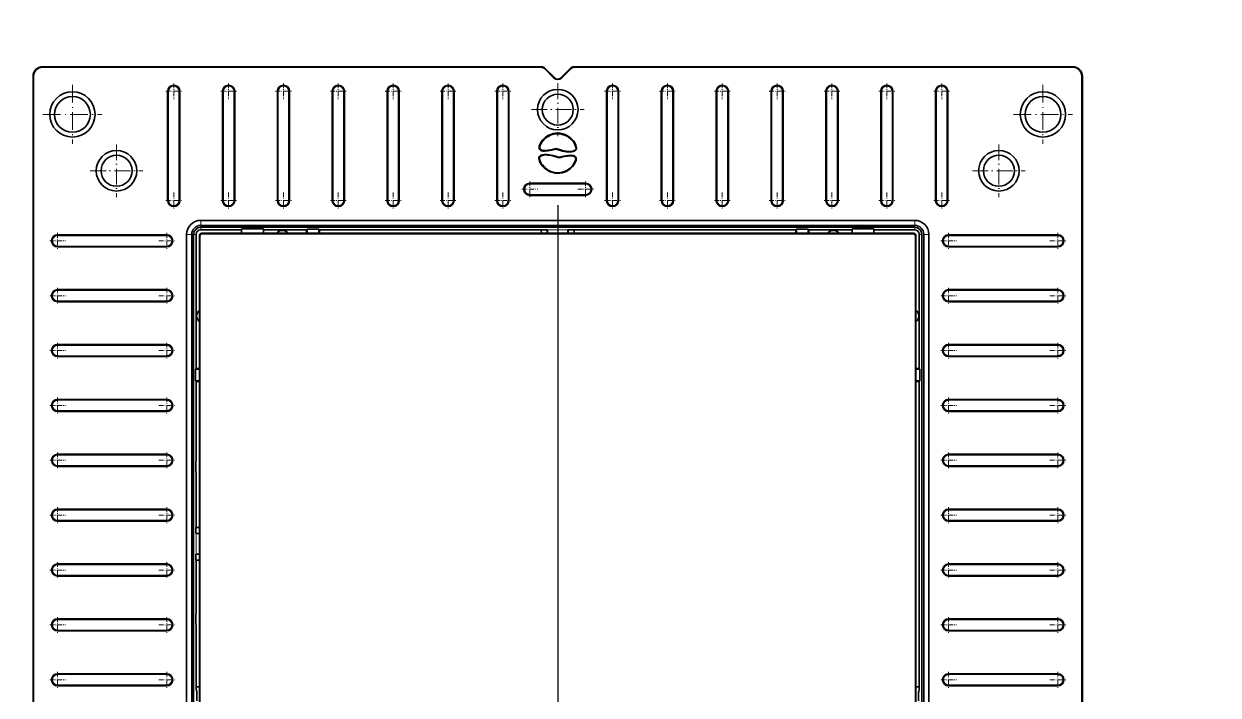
# Model space of a CAD drawing. Header units: inches. Extents: x 258415 to 640093, y 441672 to 945769.
# Drawn here: x 318818.8 to 319069.1, y 470346.1 to 470486.8 of the extents above; entities that cross this region are included whole.
import ezdxf

# ---------------------------------------------------------------- set-up
doc = ezdxf.new("R2010")
doc.units = ezdxf.units.IN
doc.header["$MEASUREMENT"] = 0
doc.linetypes.add('DASHDOT', pattern=[18.5, 12, -3, 0.5, -3])
doc.layers.add('A-DIMESNION-1', color=7, linetype='Continuous')
doc.layers.add('CQ_callout', color=34, linetype='Continuous')
doc.layers.add('CQ Lighting', color=5, linetype='Continuous', lineweight=0)
doc.layers.add('CQ lighting plan', color=7, linetype='Continuous', lineweight=0)
doc.styles.get("Standard").update_dxf_attribs({"font": 'arial.ttf'})
doc.dimstyles.new('CQ Anno', dxfattribs={"dimscale": 40, "dimtxt": 2.2, "dimasz": 0.75, "dimexe": 1, "dimexo": 0.5, "dimgap": 0.5, "dimtad": 1, "dimrnd": 1, "dimdsep": 46, "dimtxsty": 'Standard', "dimblk": 'x-04-bw-gf-dim-50$0$DIM12', "dimcen": 0.0025, "dimdle": 0.5, "dimclrd": 8, "dimclre": 8, "dimclrt": 2, "dimazin": 2, "dimtfac": 1, "dimtix": 1, "dimtmove": 1, "dimatfit": 0, "dimfxl": 50, "dimtolj": 1, "dimtzin": 0, "dimlwd": -1, "dimarcsym": 1})
doc.dimstyles.get("Standard").update_dxf_attribs({"dimtxt": 0.18, "dimasz": 0.18, "dimexe": 0.18, "dimexo": 0.0625, "dimgap": 0.09, "dimtad": 0, "dimtih": 1, "dimtoh": 1, "dimdec": 4, "dimzin": 0, "dimdsep": 46, "dimtxsty": 'Standard', "dimcen": 0.09, "dimadec": 0, "dimazin": 0, "dimtfac": 1, "dimtdec": 4, "dimtofl": 0, "dimtmove": 0, "dimatfit": 3, "dimfxl": 1, "dimtolj": 1, "dimtzin": 0, "dimarcsym": 0})

# ---------------------------------------------------------------- blocks, each defined once
blk = doc.blocks.new('T.HC0E0.HQ12 top')
at = {"layer": 'CQ Lighting', "color": 1, "lineweight": 35}
for p, q in [((441493.45, 519356.81), (441628.04, 519356.81)), ((441493.45, 519356.69), (441628.04, 519356.69)), ((441629.92, 519354.81), (441629.92, 519250.23)), ((441630.04, 519354.81), (441630.04, 519250.23)), ((441500.27, 519328.78), (441500.27, 519351.66)), ((441500.39, 519328.78), (441500.39, 519351.66)), ((441502.69, 519328.78), (441502.69, 519351.66)), ((441502.81, 519328.78), (441502.81, 519351.66)), ((441511.77, 519328.78), (441511.77, 519351.66)), ((441511.89, 519328.78), (441511.89, 519351.66)), ((441514.19, 519328.78), (441514.19, 519351.66)), ((441514.31, 519328.78), (441514.31, 519351.66)), ((441523.27, 519328.78), (441523.27, 519351.66)), ((441523.39, 519328.78), (441523.39, 519351.66)), ((441525.69, 519328.78), (441525.69, 519351.66)), ((441525.81, 519328.78), (441525.81, 519351.66)), ((441534.77, 519328.78), (441534.77, 519351.66)), ((441534.89, 519328.78), (441534.89, 519351.66)), ((441537.19, 519328.78), (441537.19, 519351.66)), ((441537.31, 519328.78), (441537.31, 519351.66)), ((441546.27, 519328.78), (441546.27, 519351.66)), ((441546.39, 519328.78), (441546.39, 519351.66)), ((441548.69, 519328.78), (441548.69, 519351.66)), ((441548.81, 519328.78), (441548.81, 519351.66)), ((441557.77, 519328.78), (441557.77, 519351.66)), ((441557.89, 519328.78), (441557.89, 519351.66)), ((441560.19, 519328.78), (441560.19, 519351.66)), ((441560.31, 519328.78), (441560.31, 519351.66)), ((441569.27, 519328.78), (441569.27, 519351.66)), ((441569.39, 519328.78), (441569.39, 519351.66)), ((441571.69, 519328.78), (441571.69, 519351.66)), ((441571.81, 519328.78), (441571.81, 519351.66)), ((441580.77, 519328.78), (441580.77, 519351.66)), ((441580.89, 519328.78), (441580.89, 519351.66)), ((441583.19, 519328.78), (441583.19, 519351.66)), ((441583.31, 519328.78), (441583.31, 519351.66)), ((441592.27, 519328.78), (441592.27, 519351.66)), ((441592.39, 519328.78), (441592.39, 519351.66)), ((441594.69, 519328.78), (441594.69, 519351.66)), ((441594.81, 519328.78), (441594.81, 519351.66)), ((441602, 519328.59), (441624.89, 519328.59)), ((441602, 519328.46), (441624.89, 519328.46)), ((441594.89, 519324.61), (441385.19, 519324.61)), ((441602, 519326.16), (441624.89, 519326.16)), ((441602, 519326.04), (441624.89, 519326.04)), ((441594.89, 519323.55), (441385.19, 519323.55)), ((441594.89, 519323.15), (441385.19, 519323.15)), ((441594.89, 519322.62), (441566.79, 519322.62)), ((441594.65, 519321.92), (441385.43, 519321.92)), ((441594.54, 519321.81), (441385.54, 519321.81)), ((441595.04, 519172.31), (441595.04, 519321.31)), ((441595.15, 519172.21), (441595.15, 519321.42)), ((441596.38, 519171.96), (441596.38, 519321.66)), ((441596.77, 519171.96), (441596.77, 519321.66)), ((441597.84, 519171.96), (441597.84, 519321.66)), ((441602, 519317.09), (441624.89, 519317.09)), ((441602, 519316.96), (441624.89, 519316.96)), ((441602, 519314.66), (441624.89, 519314.66)), ((441602, 519314.54), (441624.89, 519314.54)), ((441602, 519305.59), (441624.89, 519305.59)), ((441602, 519305.46), (441624.89, 519305.46)), ((441602, 519303.16), (441624.89, 519303.16)), ((441602, 519303.04), (441624.89, 519303.04)), ((441595.85, 519266.28), (441595.85, 519296.76)), ((441602, 519294.09), (441624.89, 519294.09)), ((441602, 519293.96), (441624.89, 519293.96)), ((441602, 519291.66), (441624.89, 519291.66)), ((441602, 519291.54), (441624.89, 519291.54)), ((441602, 519282.59), (441624.89, 519282.59)), ((441602, 519282.46), (441624.89, 519282.46)), ((441602, 519280.16), (441624.89, 519280.16)), ((441602, 519280.04), (441624.89, 519280.04)), ((441602, 519271.09), (441624.89, 519271.09)), ((441602, 519270.96), (441624.89, 519270.96)), ((441602, 519268.66), (441624.89, 519268.66)), ((441602, 519268.54), (441624.89, 519268.54)), ((441602, 519259.59), (441624.89, 519259.59)), ((441602, 519259.46), (441624.89, 519259.46)), ((441602, 519257.16), (441624.89, 519257.16)), ((441602, 519257.04), (441624.89, 519257.04)), ((441629.92, 519243.4), (441629.92, 519138.81)), ((441630.04, 519243.4), (441630.04, 519138.81)), ((441602, 519236.59), (441624.89, 519236.59)), ((441602, 519236.46), (441624.89, 519236.46)), ((441602, 519234.16), (441624.89, 519234.16)), ((441602, 519234.04), (441624.89, 519234.04)), ((441595.85, 519196.86), (441595.85, 519227.35)), ((441602, 519225.09), (441624.89, 519225.09)), ((441602, 519224.96), (441624.89, 519224.96)), ((441602, 519222.66), (441624.89, 519222.66)), ((441602, 519222.54), (441624.89, 519222.54)), ((441602, 519213.59), (441624.89, 519213.59)), ((441602, 519213.46), (441624.89, 519213.46)), ((441602, 519211.16), (441624.89, 519211.16)), ((441602, 519211.04), (441624.89, 519211.04)), ((441602, 519202.09), (441624.89, 519202.09)), ((441602, 519201.96), (441624.89, 519201.96)), ((441602, 519199.66), (441624.89, 519199.66)), ((441602, 519199.54), (441624.89, 519199.54)), ((441602, 519190.59), (441624.89, 519190.59)), ((441602, 519190.46), (441624.89, 519190.46)), ((441602, 519188.16), (441624.89, 519188.16)), ((441602, 519188.04), (441624.89, 519188.04)), ((441602, 519179.09), (441624.89, 519179.09)), ((441602, 519178.96), (441624.89, 519178.96)), ((441602, 519176.66), (441624.89, 519176.66)), ((441602, 519176.54), (441624.89, 519176.54)), ((441385.19, 519170.48), (441594.89, 519170.48)), ((441385.19, 519170.08), (441594.89, 519170.08)), ((441385.43, 519171.71), (441594.65, 519171.71)), ((441385.54, 519171.81), (441594.54, 519171.81)), ((441501.53, 519171.01), (441564.09, 519171.01)), ((441566.79, 519171.01), (441594.89, 519171.01)), ((441385.19, 519169.01), (441594.89, 519169.01)), ((441602, 519167.59), (441624.89, 519167.59)), ((441602, 519167.46), (441624.89, 519167.46)), ((441500.27, 519141.96), (441500.27, 519164.85)), ((441500.39, 519141.96), (441500.39, 519164.85)), ((441502.69, 519141.96), (441502.69, 519164.85)), ((441502.81, 519141.96), (441502.81, 519164.85)), ((441511.77, 519141.96), (441511.77, 519164.85)), ((441511.89, 519141.96), (441511.89, 519164.85)), ((441514.19, 519141.96), (441514.19, 519164.85)), ((441514.31, 519141.96), (441514.31, 519164.85)), ((441523.27, 519141.96), (441523.27, 519164.85)), ((441523.39, 519141.96), (441523.39, 519164.85)), ((441525.69, 519141.96), (441525.69, 519164.85)), ((441525.81, 519141.96), (441525.81, 519164.85)), ((441534.77, 519141.96), (441534.77, 519164.85)), ((441534.89, 519141.96), (441534.89, 519164.85)), ((441537.19, 519141.96), (441537.19, 519164.85)), ((441537.31, 519141.96), (441537.31, 519164.85)), ((441546.27, 519141.96), (441546.27, 519164.85)), ((441546.39, 519141.96), (441546.39, 519164.85)), ((441548.69, 519141.96), (441548.69, 519164.85)), ((441548.81, 519141.96), (441548.81, 519164.85)), ((441557.77, 519141.96), (441557.77, 519164.85)), ((441557.89, 519141.96), (441557.89, 519164.85)), ((441560.19, 519141.96), (441560.19, 519164.85)), ((441560.31, 519141.96), (441560.31, 519164.85)), ((441569.27, 519141.96), (441569.27, 519164.85)), ((441569.39, 519141.96), (441569.39, 519164.85)), ((441571.69, 519141.96), (441571.69, 519164.85)), ((441571.81, 519141.96), (441571.81, 519164.85)), ((441580.77, 519141.96), (441580.77, 519164.85)), ((441580.89, 519141.96), (441580.89, 519164.85)), ((441583.19, 519141.96), (441583.19, 519164.85)), ((441583.31, 519141.96), (441583.31, 519164.85)), ((441592.27, 519141.96), (441592.27, 519164.85)), ((441592.39, 519141.96), (441592.39, 519164.85)), ((441594.69, 519141.96), (441594.69, 519164.85)), ((441594.81, 519141.96), (441594.81, 519164.85)), ((441602, 519165.16), (441624.89, 519165.16)), ((441602, 519165.04), (441624.89, 519165.04)), ((441628.04, 519136.94), (441493.45, 519136.94)), ((441628.04, 519136.81), (441493.45, 519136.81))]:
    blk.add_line(p, q, dxfattribs=at)
at = {"layer": 'CQ Lighting', "color": 1, "linetype": 'DASHDOT', "lineweight": 13, "ltscale": 0.308749}
for p, q in [((441620.04, 519354.73), (441620.04, 519342.38)), ((441620.04, 519151.25), (441620.04, 519138.9))]:
    blk.add_line(p, q, dxfattribs=at)
at = {"layer": 'CQ Lighting', "color": 1, "lineweight": 13, "ltscale": 0.00307}
for p, q in [((441628.04, 519356.69), (441628.04, 519356.81)), ((441500.27, 519351.66), (441500.39, 519351.66)), ((441502.81, 519351.66), (441502.69, 519351.66)), ((441511.77, 519351.66), (441511.89, 519351.66)), ((441514.31, 519351.66), (441514.19, 519351.66)), ((441523.27, 519351.66), (441523.39, 519351.66)), ((441525.81, 519351.66), (441525.69, 519351.66)), ((441534.77, 519351.66), (441534.89, 519351.66)), ((441537.31, 519351.66), (441537.19, 519351.66)), ((441546.27, 519351.66), (441546.39, 519351.66)), ((441548.81, 519351.66), (441548.69, 519351.66)), ((441557.77, 519351.66), (441557.89, 519351.66)), ((441560.31, 519351.66), (441560.19, 519351.66)), ((441569.27, 519351.66), (441569.39, 519351.66)), ((441571.81, 519351.66), (441571.69, 519351.66)), ((441580.77, 519351.66), (441580.89, 519351.66)), ((441583.31, 519351.66), (441583.19, 519351.66)), ((441592.27, 519351.66), (441592.39, 519351.66)), ((441594.81, 519351.66), (441594.69, 519351.66)), ((441500.27, 519328.78), (441500.39, 519328.78)), ((441502.81, 519328.78), (441502.69, 519328.78)), ((441511.77, 519328.78), (441511.89, 519328.78)), ((441514.31, 519328.78), (441514.19, 519328.78)), ((441523.27, 519328.78), (441523.39, 519328.78)), ((441525.81, 519328.78), (441525.69, 519328.78)), ((441534.77, 519328.78), (441534.89, 519328.78)), ((441537.31, 519328.78), (441537.19, 519328.78)), ((441546.27, 519328.78), (441546.39, 519328.78)), ((441548.81, 519328.78), (441548.69, 519328.78)), ((441557.77, 519328.78), (441557.89, 519328.78)), ((441560.31, 519328.78), (441560.19, 519328.78)), ((441569.27, 519328.78), (441569.39, 519328.78)), ((441571.81, 519328.78), (441571.69, 519328.78)), ((441580.77, 519328.78), (441580.89, 519328.78)), ((441583.31, 519328.78), (441583.19, 519328.78)), ((441592.27, 519328.78), (441592.39, 519328.78)), ((441594.81, 519328.78), (441594.69, 519328.78)), ((441602, 519294.09), (441602, 519293.96)), ((441624.89, 519294.09), (441624.89, 519293.96)), ((441602, 519291.54), (441602, 519291.66)), ((441624.89, 519291.54), (441624.89, 519291.66)), ((441602, 519282.59), (441602, 519282.46)), ((441624.89, 519282.59), (441624.89, 519282.46)), ((441602, 519280.04), (441602, 519280.16)), ((441624.89, 519280.04), (441624.89, 519280.16)), ((441602, 519271.09), (441602, 519270.96)), ((441624.89, 519271.09), (441624.89, 519270.96)), ((441602, 519268.54), (441602, 519268.66)), ((441624.89, 519268.54), (441624.89, 519268.66)), ((441602, 519259.59), (441602, 519259.46)), ((441624.89, 519259.59), (441624.89, 519259.46)), ((441602, 519257.04), (441602, 519257.16)), ((441624.89, 519257.04), (441624.89, 519257.16)), ((441610.77, 519250.77), (441610.79, 519250.65)), ((441611.57, 519250.06), (441611.45, 519250.02)), ((441612.36, 519249.82), (441612.48, 519249.81)), ((441612.38, 519250.05), (441612.51, 519250.03)), ((441629.66, 519249.61), (441629.75, 519249.52)), ((441627.66, 519247.61), (441627.75, 519247.52)), ((441607.71, 519246.81), (441607.83, 519246.81)), ((441627.66, 519246.02), (441627.75, 519246.11)), ((441611.46, 519243.81), (441611.34, 519243.82)), ((441612.26, 519243.57), (441612.37, 519243.61)), ((441613.06, 519242.86), (441613.03, 519242.98)), ((441629.66, 519244.02), (441629.75, 519244.11)), ((441602, 519236.59), (441602, 519236.46)), ((441624.89, 519236.59), (441624.89, 519236.46)), ((441602, 519234.04), (441602, 519234.16)), ((441624.89, 519234.04), (441624.89, 519234.16)), ((441602, 519225.09), (441602, 519224.96)), ((441624.89, 519225.09), (441624.89, 519224.96)), ((441602, 519222.54), (441602, 519222.66)), ((441624.89, 519222.54), (441624.89, 519222.66)), ((441602, 519213.59), (441602, 519213.46)), ((441624.89, 519213.59), (441624.89, 519213.46)), ((441602, 519211.04), (441602, 519211.16)), ((441624.89, 519211.04), (441624.89, 519211.16)), ((441602, 519202.09), (441602, 519201.96)), ((441624.89, 519202.09), (441624.89, 519201.96)), ((441602, 519199.54), (441602, 519199.66)), ((441624.89, 519199.54), (441624.89, 519199.66)), ((441602, 519190.59), (441602, 519190.46)), ((441624.89, 519190.59), (441624.89, 519190.46)), ((441602, 519188.04), (441602, 519188.16)), ((441624.89, 519188.04), (441624.89, 519188.16)), ((441500.27, 519164.85), (441500.39, 519164.85)), ((441502.81, 519164.85), (441502.69, 519164.85)), ((441511.77, 519164.85), (441511.89, 519164.85)), ((441514.31, 519164.85), (441514.19, 519164.85)), ((441523.27, 519164.85), (441523.39, 519164.85)), ((441525.81, 519164.85), (441525.69, 519164.85)), ((441534.77, 519164.85), (441534.89, 519164.85)), ((441537.31, 519164.85), (441537.19, 519164.85)), ((441546.27, 519164.85), (441546.39, 519164.85)), ((441548.81, 519164.85), (441548.69, 519164.85)), ((441557.77, 519164.85), (441557.89, 519164.85)), ((441560.31, 519164.85), (441560.19, 519164.85)), ((441569.27, 519164.85), (441569.39, 519164.85)), ((441571.81, 519164.85), (441571.69, 519164.85)), ((441580.77, 519164.85), (441580.89, 519164.85)), ((441583.31, 519164.85), (441583.19, 519164.85)), ((441592.27, 519164.85), (441592.39, 519164.85)), ((441594.81, 519164.85), (441594.69, 519164.85)), ((441500.27, 519141.96), (441500.39, 519141.96)), ((441502.81, 519141.96), (441502.69, 519141.96)), ((441511.77, 519141.96), (441511.89, 519141.96)), ((441514.31, 519141.96), (441514.19, 519141.96)), ((441523.27, 519141.96), (441523.39, 519141.96)), ((441525.81, 519141.96), (441525.69, 519141.96)), ((441534.77, 519141.96), (441534.89, 519141.96)), ((441537.31, 519141.96), (441537.19, 519141.96)), ((441546.27, 519141.96), (441546.39, 519141.96)), ((441548.81, 519141.96), (441548.69, 519141.96)), ((441557.77, 519141.96), (441557.89, 519141.96)), ((441560.31, 519141.96), (441560.19, 519141.96)), ((441569.27, 519141.96), (441569.39, 519141.96)), ((441571.81, 519141.96), (441571.69, 519141.96)), ((441580.77, 519141.96), (441580.89, 519141.96)), ((441583.31, 519141.96), (441583.19, 519141.96)), ((441592.27, 519141.96), (441592.39, 519141.96)), ((441594.81, 519141.96), (441594.69, 519141.96)), ((441628.04, 519136.94), (441628.04, 519136.81))]:
    blk.add_line(p, q, dxfattribs=at)
at = {"layer": 'CQ Lighting', "color": 1, "lineweight": 13, "ltscale": 0.003069}
for p, q in [((441629.92, 519354.81), (441630.04, 519354.81)), ((441602, 519328.59), (441602, 519328.46)), ((441624.89, 519328.59), (441624.89, 519328.46)), ((441602, 519326.04), (441602, 519326.16)), ((441624.89, 519326.04), (441624.89, 519326.16)), ((441602, 519317.09), (441602, 519316.96)), ((441624.89, 519317.09), (441624.89, 519316.96)), ((441602, 519314.54), (441602, 519314.66)), ((441624.89, 519314.54), (441624.89, 519314.66)), ((441602, 519305.59), (441602, 519305.46)), ((441624.89, 519305.59), (441624.89, 519305.46)), ((441602, 519303.04), (441602, 519303.16)), ((441624.89, 519303.04), (441624.89, 519303.16)), ((441603.08, 519252.66), (441603.2, 519252.66)), ((441605.63, 519252.66), (441605.5, 519252.66)), ((441611.23, 519250.64), (441611.15, 519250.55)), ((441613.42, 519250.67), (441613.38, 519250.56)), ((441629.92, 519250.23), (441630.04, 519250.23)), ((441616.11, 519246.82), (441615.99, 519246.82)), ((441610.4, 519242.96), (441610.44, 519243.07)), ((441611.44, 519243.58), (441611.32, 519243.6)), ((441612.59, 519242.99), (441612.68, 519243.08)), ((441629.92, 519243.4), (441630.04, 519243.4)), ((441603.08, 519240.96), (441603.2, 519240.96)), ((441605.63, 519240.96), (441605.5, 519240.96)), ((441602, 519179.09), (441602, 519178.96)), ((441624.89, 519179.09), (441624.89, 519178.96)), ((441602, 519176.54), (441602, 519176.66)), ((441624.89, 519176.54), (441624.89, 519176.66)), ((441602, 519167.59), (441602, 519167.46)), ((441624.89, 519167.59), (441624.89, 519167.46)), ((441602, 519165.04), (441602, 519165.16)), ((441624.89, 519165.04), (441624.89, 519165.16)), ((441629.92, 519138.81), (441630.04, 519138.81))]:
    blk.add_line(p, q, dxfattribs=at)
at = {"layer": 'CQ Lighting', "color": 1, "linetype": 'DASHDOT', "lineweight": 13, "ltscale": 0.082732}
for p, q in [((441501.54, 519353.32), (441501.54, 519350.01)), ((441513.04, 519353.32), (441513.04, 519350.01)), ((441524.54, 519353.32), (441524.54, 519350.01)), ((441536.04, 519353.32), (441536.04, 519350.01)), ((441547.54, 519353.32), (441547.54, 519350.01)), ((441559.04, 519353.32), (441559.04, 519350.01)), ((441570.54, 519353.32), (441570.54, 519350.01)), ((441582.04, 519353.32), (441582.04, 519350.01)), ((441593.54, 519353.32), (441593.54, 519350.01)), ((441595.19, 519351.66), (441591.88, 519351.66)), ((441501.54, 519330.43), (441501.54, 519327.12)), ((441513.04, 519330.43), (441513.04, 519327.12)), ((441524.54, 519330.43), (441524.54, 519327.12)), ((441536.04, 519330.43), (441536.04, 519327.12)), ((441547.54, 519330.43), (441547.54, 519327.12)), ((441559.04, 519330.43), (441559.04, 519327.12)), ((441570.54, 519330.43), (441570.54, 519327.12)), ((441582.04, 519330.43), (441582.04, 519327.12)), ((441593.54, 519330.43), (441593.54, 519327.12)), ((441595.19, 519328.78), (441591.88, 519328.78)), ((441602, 519294.47), (441602, 519291.16)), ((441624.89, 519294.47), (441624.89, 519291.16)), ((441602, 519282.97), (441602, 519279.66)), ((441624.89, 519282.97), (441624.89, 519279.66)), ((441602, 519271.47), (441602, 519268.16)), ((441624.89, 519271.47), (441624.89, 519268.16)), ((441602, 519259.97), (441602, 519256.66)), ((441624.89, 519259.97), (441624.89, 519256.66)), ((441602, 519236.97), (441602, 519233.66)), ((441624.89, 519236.97), (441624.89, 519233.66)), ((441602, 519225.47), (441602, 519222.16)), ((441624.89, 519225.47), (441624.89, 519222.16)), ((441602, 519213.97), (441602, 519210.66)), ((441624.89, 519213.97), (441624.89, 519210.66)), ((441602, 519202.47), (441602, 519199.16)), ((441624.89, 519202.47), (441624.89, 519199.16)), ((441602, 519190.97), (441602, 519187.66)), ((441624.89, 519190.97), (441624.89, 519187.66)), ((441595.19, 519164.85), (441591.88, 519164.85)), ((441501.54, 519143.62), (441501.54, 519140.31)), ((441513.04, 519143.62), (441513.04, 519140.31)), ((441524.54, 519143.62), (441524.54, 519140.31)), ((441536.04, 519143.62), (441536.04, 519140.31)), ((441547.54, 519143.62), (441547.54, 519140.31)), ((441559.04, 519143.62), (441559.04, 519140.31)), ((441570.54, 519143.62), (441570.54, 519140.31)), ((441582.04, 519143.62), (441582.04, 519140.31)), ((441595.19, 519141.96), (441591.88, 519141.96)), ((441593.54, 519143.62), (441593.54, 519140.31))]:
    blk.add_line(p, q, dxfattribs=at)
at = {"layer": 'CQ Lighting', "color": 1, "linetype": 'DASHDOT', "lineweight": 13, "ltscale": 0.082731}
for p, q in [((441503.19, 519351.66), (441499.88, 519351.66)), ((441514.69, 519351.66), (441511.38, 519351.66)), ((441526.19, 519351.66), (441522.88, 519351.66)), ((441537.69, 519351.66), (441534.38, 519351.66)), ((441549.19, 519351.66), (441545.88, 519351.66)), ((441560.69, 519351.66), (441557.38, 519351.66)), ((441572.19, 519351.66), (441568.88, 519351.66)), ((441583.69, 519351.66), (441580.38, 519351.66)), ((441503.19, 519328.78), (441499.88, 519328.78)), ((441514.69, 519328.78), (441511.38, 519328.78)), ((441526.19, 519328.78), (441522.88, 519328.78)), ((441537.69, 519328.78), (441534.38, 519328.78)), ((441549.19, 519328.78), (441545.88, 519328.78)), ((441560.69, 519328.78), (441557.38, 519328.78)), ((441572.19, 519328.78), (441568.88, 519328.78)), ((441583.69, 519328.78), (441580.38, 519328.78)), ((441603.66, 519327.31), (441600.35, 519327.31)), ((441626.54, 519327.31), (441623.23, 519327.31)), ((441603.66, 519315.81), (441600.35, 519315.81)), ((441626.54, 519315.81), (441623.23, 519315.81)), ((441603.66, 519304.31), (441600.35, 519304.31)), ((441626.54, 519304.31), (441623.23, 519304.31)), ((441603.66, 519292.81), (441600.35, 519292.81)), ((441626.54, 519292.81), (441623.23, 519292.81)), ((441603.66, 519281.31), (441600.35, 519281.31)), ((441626.54, 519281.31), (441623.23, 519281.31)), ((441603.66, 519269.81), (441600.35, 519269.81)), ((441626.54, 519269.81), (441623.23, 519269.81)), ((441603.66, 519258.31), (441600.35, 519258.31)), ((441626.54, 519258.31), (441623.23, 519258.31)), ((441606.01, 519252.66), (441602.7, 519252.66)), ((441604.35, 519254.32), (441604.35, 519251.01)), ((441604.35, 519242.62), (441604.35, 519239.31)), ((441606.01, 519240.96), (441602.7, 519240.96)), ((441603.66, 519235.31), (441600.35, 519235.31)), ((441626.54, 519235.31), (441623.23, 519235.31)), ((441603.66, 519223.81), (441600.35, 519223.81)), ((441626.54, 519223.81), (441623.23, 519223.81)), ((441603.66, 519212.31), (441600.35, 519212.31)), ((441626.54, 519212.31), (441623.23, 519212.31)), ((441603.66, 519200.81), (441600.35, 519200.81)), ((441626.54, 519200.81), (441623.23, 519200.81)), ((441603.66, 519189.31), (441600.35, 519189.31)), ((441626.54, 519189.31), (441623.23, 519189.31)), ((441603.66, 519177.81), (441600.35, 519177.81)), ((441626.54, 519177.81), (441623.23, 519177.81)), ((441503.19, 519164.85), (441499.88, 519164.85)), ((441501.54, 519166.51), (441501.54, 519163.2)), ((441514.69, 519164.85), (441511.38, 519164.85)), ((441513.04, 519166.51), (441513.04, 519163.2)), ((441526.19, 519164.85), (441522.88, 519164.85)), ((441524.54, 519166.51), (441524.54, 519163.2)), ((441537.69, 519164.85), (441534.38, 519164.85)), ((441536.04, 519166.51), (441536.04, 519163.2)), ((441549.19, 519164.85), (441545.88, 519164.85)), ((441547.54, 519166.51), (441547.54, 519163.2)), ((441560.69, 519164.85), (441557.38, 519164.85)), ((441559.04, 519166.51), (441559.04, 519163.2)), ((441572.19, 519164.85), (441568.88, 519164.85)), ((441570.54, 519166.51), (441570.54, 519163.2)), ((441583.69, 519164.85), (441580.38, 519164.85)), ((441582.04, 519166.51), (441582.04, 519163.2)), ((441593.54, 519166.51), (441593.54, 519163.2)), ((441603.66, 519166.31), (441600.35, 519166.31)), ((441626.54, 519166.31), (441623.23, 519166.31)), ((441503.19, 519141.96), (441499.88, 519141.96)), ((441514.69, 519141.96), (441511.38, 519141.96)), ((441526.19, 519141.96), (441522.88, 519141.96)), ((441537.69, 519141.96), (441534.38, 519141.96)), ((441549.19, 519141.96), (441545.88, 519141.96)), ((441560.69, 519141.96), (441557.38, 519141.96)), ((441572.19, 519141.96), (441568.88, 519141.96)), ((441583.69, 519141.96), (441580.38, 519141.96))]:
    blk.add_line(p, q, dxfattribs=at)
at = {"layer": 'CQ Lighting', "color": 1, "linetype": 'DASHDOT', "lineweight": 13, "ltscale": 0.308751}
for p, q in [((441626.21, 519348.55), (441613.86, 519348.55)), ((441626.21, 519145.08), (441613.86, 519145.08))]:
    blk.add_line(p, q, dxfattribs=at)
at = {"layer": 'CQ Lighting', "color": 1, "linetype": 'DASHDOT', "lineweight": 13, "ltscale": 0.276251}
blk.add_line((441608.23, 519344.83), (441608.23, 519333.78), dxfattribs=at)
at = {"layer": 'CQ Lighting', "color": 1, "linetype": 'DASHDOT', "lineweight": 13, "ltscale": 0.27625}
for p, q in [((441613.75, 519339.31), (441602.7, 519339.31)), ((441621.04, 519252.34), (441621.04, 519241.29)), ((441626.56, 519246.81), (441615.51, 519246.81)), ((441608.23, 519159.85), (441608.23, 519148.8)), ((441613.75, 519154.32), (441602.7, 519154.32))]:
    blk.add_line(p, q, dxfattribs=at)
at = {"layer": 'CQ Lighting', "color": 1, "linetype": 'DASHDOT', "lineweight": 13, "ltscale": 0.08273}
for p, q in [((441602, 519328.97), (441602, 519325.66)), ((441624.89, 519328.97), (441624.89, 519325.66)), ((441602, 519317.47), (441602, 519314.16)), ((441624.89, 519317.47), (441624.89, 519314.16)), ((441602, 519305.97), (441602, 519302.66)), ((441624.89, 519305.97), (441624.89, 519302.66)), ((441602, 519179.47), (441602, 519176.16)), ((441624.89, 519179.47), (441624.89, 519176.16)), ((441602, 519167.97), (441602, 519164.66)), ((441624.89, 519167.97), (441624.89, 519164.66))]:
    blk.add_line(p, q, dxfattribs=at)
at = {"layer": 'CQ Lighting', "color": 1, "lineweight": 13, "ltscale": 0.026749}
for p, q in [((441594.89, 519324.61), (441594.89, 519323.55)), ((441597.84, 519321.66), (441596.77, 519321.66)), ((441597.84, 519171.96), (441596.77, 519171.96)), ((441594.89, 519169.01), (441594.89, 519170.08))]:
    blk.add_line(p, q, dxfattribs=at)
at = {"layer": 'CQ Lighting', "color": 1, "lineweight": 35, "ltscale": 0.010924}
for p, q in [((441499.11, 519322.5), (441499.53, 519322.61)), ((441499.11, 519171.13), (441499.53, 519171.02))]:
    blk.add_line(p, q, dxfattribs=at)
at = {"layer": 'CQ Lighting', "color": 1, "lineweight": 35, "ltscale": 0.017352}
blk.add_line((441500.04, 519321.92), (441500.04, 519322.62), dxfattribs=at)
at = {"layer": 'CQ Lighting', "color": 1, "lineweight": 35, "ltscale": 0.226101}
blk.add_line((441510.57, 519322.62), (441501.53, 519322.62), dxfattribs=at)
at = {"layer": 'CQ Lighting', "color": 1, "lineweight": 35, "ltscale": 0.000476}
for p, q in [((441512.56, 519322.64), (441512.54, 519322.64)), ((441515.52, 519322.64), (441515.54, 519322.64)), ((441544.56, 519322.64), (441544.54, 519322.64)), ((441547.52, 519322.64), (441547.54, 519322.64)), ((441595.86, 519264.31), (441595.86, 519264.29)), ((441595.86, 519261.32), (441595.86, 519261.34)), ((441595.86, 519232.31), (441595.86, 519232.29)), ((441595.86, 519229.32), (441595.86, 519229.34))]:
    blk.add_line(p, q, dxfattribs=at)
at = {"layer": 'CQ Lighting', "color": 1, "lineweight": 35, "ltscale": 0.227122}
for p, q in [((441526.59, 519322.62), (441517.51, 519322.62)), ((441542.57, 519322.62), (441533.49, 519322.62))]:
    blk.add_line(p, q, dxfattribs=at)
at = {"layer": 'CQ Lighting', "color": 1, "lineweight": 35, "ltscale": 0.018331}
for p, q in [((441526.59, 519322.66), (441526.61, 519321.92)), ((441533.49, 519322.66), (441533.46, 519321.92))]:
    blk.add_line(p, q, dxfattribs=at)
at = {"layer": 'CQ Lighting', "color": 1, "lineweight": 35, "ltscale": 0.031513}
for p, q in [((441526.59, 519322.66), (441527.85, 519322.66)), ((441533.49, 519322.66), (441532.23, 519322.66))]:
    blk.add_line(p, q, dxfattribs=at)
at = {"layer": 'CQ Lighting', "color": 1, "lineweight": 35, "ltscale": 0.018322}
for p, q in [((441527.86, 519321.92), (441527.85, 519322.66)), ((441532.22, 519321.92), (441532.23, 519322.66))]:
    blk.add_line(p, q, dxfattribs=at)
at = {"layer": 'CQ Lighting', "color": 1, "lineweight": 35, "ltscale": 0.001068}
for p, q in [((441527.89, 519322.64), (441527.85, 519322.66)), ((441532.19, 519322.64), (441532.23, 519322.66))]:
    blk.add_line(p, q, dxfattribs=at)
at = {"layer": 'CQ Lighting', "color": 1, "lineweight": 13, "ltscale": 0.107585}
for p, q in [((441527.89, 519322.64), (441532.19, 519322.64)), ((441595.86, 519248.97), (441595.86, 519244.66))]:
    blk.add_line(p, q, dxfattribs=at)
at = {"layer": 'CQ Lighting', "color": 1, "lineweight": 35, "ltscale": 0.364605}
blk.add_line((441564.09, 519322.62), (441549.51, 519322.62), dxfattribs=at)
at = {"layer": 'CQ Lighting', "color": 1, "lineweight": 35, "ltscale": 0.004443}
for p, q in [((441564.09, 519322.62), (441564.22, 519322.75)), ((441566.79, 519322.62), (441566.66, 519322.75)), ((441595.85, 519299.46), (441595.97, 519299.34)), ((441595.85, 519296.76), (441595.97, 519296.89)), ((441595.85, 519196.86), (441595.97, 519196.74)), ((441595.85, 519194.16), (441595.97, 519194.29)), ((441564.09, 519171.01), (441564.22, 519170.88)), ((441566.79, 519171.01), (441566.66, 519170.88))]:
    blk.add_line(p, q, dxfattribs=at)
at = {"layer": 'CQ Lighting', "color": 1, "lineweight": 35, "ltscale": 0.017497}
for p, q in [((441564.09, 519321.92), (441564.09, 519322.62)), ((441566.79, 519321.92), (441566.79, 519322.62))]:
    blk.add_line(p, q, dxfattribs=at)
at = {"layer": 'CQ Lighting', "color": 1, "lineweight": 35, "ltscale": 0.020639}
for p, q in [((441564.22, 519321.92), (441564.22, 519322.75)), ((441566.66, 519321.92), (441566.66, 519322.75))]:
    blk.add_line(p, q, dxfattribs=at)
at = {"layer": 'CQ Lighting', "color": 1, "lineweight": 35, "ltscale": 0.061217}
for p, q in [((441566.66, 519322.75), (441564.22, 519322.75)), ((441595.97, 519296.89), (441595.97, 519299.34)), ((441566.66, 519170.88), (441564.22, 519170.88))]:
    blk.add_line(p, q, dxfattribs=at)
at = {"layer": 'CQ Lighting', "color": 1, "lineweight": 13, "ltscale": 0.013243}
for p, q in [((441594.89, 519323.15), (441594.89, 519322.62)), ((441596.38, 519321.66), (441595.85, 519321.66)), ((441596.38, 519171.96), (441595.85, 519171.96)), ((441594.89, 519170.48), (441594.89, 519171.01))]:
    blk.add_line(p, q, dxfattribs=at)
at = {"layer": 'CQ Lighting', "color": 1, "lineweight": 13, "ltscale": 0.003857}
for p, q in [((441594.65, 519321.92), (441594.54, 519321.81)), ((441595.15, 519321.42), (441595.04, 519321.31)), ((441595.15, 519172.21), (441595.04, 519172.31)), ((441594.65, 519171.71), (441594.54, 519171.81))]:
    blk.add_line(p, q, dxfattribs=at)
at = {"layer": 'CQ Lighting', "color": 1, "lineweight": 35, "ltscale": 0.21375}
for p, q in [((441595.85, 519313.11), (441595.85, 519321.66)), ((441595.85, 519171.96), (441595.85, 519180.51))]:
    blk.add_line(p, q, dxfattribs=at)
at = {"layer": 'CQ Lighting', "color": 1, "lineweight": 35, "ltscale": 0.022273}
for p, q in [((441596.04, 519313.11), (441595.15, 519313.11)), ((441596.04, 519308.51), (441595.15, 519308.51)), ((441596.04, 519185.11), (441595.15, 519185.11)), ((441596.04, 519180.51), (441595.15, 519180.51))]:
    blk.add_line(p, q, dxfattribs=at)
at = {"layer": 'CQ Lighting', "color": 1, "lineweight": 35, "ltscale": 0.107961}
for p, q in [((441596.04, 519313.11), (441596.04, 519308.8)), ((441596.04, 519185.11), (441596.04, 519180.8))]:
    blk.add_line(p, q, dxfattribs=at)
at = {"layer": 'CQ Lighting', "color": 1, "lineweight": 35, "ltscale": 0.226248}
blk.add_line((441595.85, 519299.46), (441595.85, 519308.51), dxfattribs=at)
at = {"layer": 'CQ Lighting', "color": 1, "lineweight": 35, "ltscale": 0.007039}
for p, q in [((441596.04, 519308.8), (441596.04, 519308.51)), ((441596.04, 519180.8), (441596.04, 519180.51))]:
    blk.add_line(p, q, dxfattribs=at)
at = {"layer": 'CQ Lighting', "color": 1, "lineweight": 35, "ltscale": 0.017496}
for p, q in [((441595.15, 519299.46), (441595.85, 519299.46)), ((441595.15, 519296.76), (441595.85, 519296.76)), ((441595.15, 519196.86), (441595.85, 519196.86)), ((441595.15, 519194.16), (441595.85, 519194.16)), ((441564.09, 519171.01), (441564.09, 519171.71)), ((441566.79, 519171.01), (441566.79, 519171.71))]:
    blk.add_line(p, q, dxfattribs=at)
at = {"layer": 'CQ Lighting', "color": 1, "lineweight": 35, "ltscale": 0.020638}
for p, q in [((441595.97, 519299.34), (441595.15, 519299.34)), ((441595.97, 519296.89), (441595.15, 519296.89)), ((441595.97, 519196.74), (441595.15, 519196.74)), ((441595.97, 519194.29), (441595.15, 519194.29)), ((441564.22, 519170.88), (441564.22, 519171.71)), ((441566.66, 519170.88), (441566.66, 519171.71))]:
    blk.add_line(p, q, dxfattribs=at)
at = {"layer": 'CQ Lighting', "color": 1, "lineweight": 35, "ltscale": 0.227061}
for p, q in [((441595.85, 519250.27), (441595.85, 519259.35)), ((441595.85, 519234.28), (441595.85, 519243.36))]:
    blk.add_line(p, q, dxfattribs=at)
at = {"layer": 'CQ Lighting', "color": 1, "lineweight": 35, "ltscale": 0.2925}
for p, q in [((441603.08, 519240.96), (441603.08, 519252.66)), ((441603.2, 519240.96), (441603.2, 519252.66)), ((441605.5, 519240.96), (441605.5, 519252.66)), ((441605.63, 519240.96), (441605.63, 519252.66))]:
    blk.add_line(p, q, dxfattribs=at)
at = {"layer": 'CQ Lighting', "color": 1, "lineweight": 35, "ltscale": 0.018346}
for p, q in [((441595.88, 519250.27), (441595.15, 519250.24)), ((441595.88, 519243.36), (441595.15, 519243.39))]:
    blk.add_line(p, q, dxfattribs=at)
at = {"layer": 'CQ Lighting', "color": 1, "lineweight": 35, "ltscale": 0.031544}
for p, q in [((441595.88, 519250.27), (441595.88, 519249.01)), ((441595.88, 519244.62), (441595.88, 519243.36))]:
    blk.add_line(p, q, dxfattribs=at)
at = {"layer": 'CQ Lighting', "color": 1, "lineweight": 35, "ltscale": 0.070711}
for p, q in [((441629.66, 519249.61), (441627.66, 519247.61)), ((441629.75, 519249.52), (441627.75, 519247.52)), ((441629.66, 519244.02), (441627.66, 519246.02)), ((441629.75, 519244.11), (441627.75, 519246.11))]:
    blk.add_line(p, q, dxfattribs=at)
at = {"layer": 'CQ Lighting', "color": 1, "lineweight": 35, "ltscale": 0.018338}
for p, q in [((441595.15, 519248.99), (441595.88, 519249.01)), ((441595.15, 519244.64), (441595.88, 519244.62))]:
    blk.add_line(p, q, dxfattribs=at)
at = {"layer": 'CQ Lighting', "color": 1, "lineweight": 35, "ltscale": 0.001102}
for p, q in [((441595.86, 519248.97), (441595.88, 519249.01)), ((441595.86, 519244.66), (441595.88, 519244.62))]:
    blk.add_line(p, q, dxfattribs=at)
at = {"layer": 'CQ Lighting', "color": 1, "lineweight": 35, "ltscale": 0.003197}
for p, q in [((441612.87, 519247.12), (441612.74, 519247.12)), ((441610.95, 519246.51), (441611.08, 519246.51))]:
    blk.add_line(p, q, dxfattribs=at)
at = {"layer": 'CQ Lighting', "color": 1, "lineweight": 35, "ltscale": 0.061216}
blk.add_line((441595.97, 519194.29), (441595.97, 519196.74), dxfattribs=at)
at = {"layer": 'CQ Lighting', "color": 1, "lineweight": 35, "ltscale": 0.22625}
blk.add_line((441595.85, 519185.11), (441595.85, 519194.16), dxfattribs=at)
at = {"layer": 'CQ Lighting', "color": 1, "lineweight": 35, "ltscale": 0.017349}
blk.add_line((441500.04, 519171.71), (441500.04, 519171.01), dxfattribs=at)
at = {"layer": 'CQ Lighting', "color": 1, "lineweight": 35}
for points in [[(441497.11, 519322.48), (441498.72, 519322.49), (441499.08, 519322.5), (441499.1, 519322.5), (441499.11, 519322.5)], [(441499.53, 519322.61), (441499.54, 519322.61), (441499.78, 519322.61), (441501.53, 519322.62)], [(441512.54, 519322.64), (441511.12, 519322.62), (441510.57, 519322.62)], [(441512.56, 519322.64), (441513.65, 519322.65), (441515.19, 519322.65), (441515.52, 519322.64)], [(441515.54, 519322.64), (441516.96, 519322.62), (441517.51, 519322.62)], [(441527.91, 519321.92), (441527.89, 519322.61), (441527.89, 519322.63), (441527.89, 519322.64)], [(441532.16, 519321.92), (441532.19, 519322.61), (441532.19, 519322.63), (441532.19, 519322.64)], [(441544.54, 519322.64), (441543.12, 519322.62), (441542.57, 519322.62)], [(441544.56, 519322.64), (441545.65, 519322.65), (441547.19, 519322.65), (441547.52, 519322.64)], [(441547.54, 519322.64), (441548.96, 519322.62), (441549.51, 519322.62)], [(441595.85, 519266.28), (441595.86, 519264.67), (441595.86, 519264.31)], [(441595.86, 519264.29), (441595.87, 519263.28), (441595.86, 519261.36), (441595.86, 519261.34)], [(441595.86, 519261.32), (441595.85, 519260.24), (441595.85, 519259.35)], [(441610.77, 519250.77), (441610.25, 519250.62), (441609.76, 519250.39), (441609.42, 519250.17), (441609.11, 519249.92), (441608.82, 519249.63), (441608.56, 519249.32), (441608.26, 519248.87), (441608.03, 519248.38), (441607.85, 519247.87), (441607.74, 519247.34), (441607.71, 519246.81)], [(441610.79, 519250.65), (441610.44, 519250.56), (441610.1, 519250.43), (441609.76, 519250.25), (441609.44, 519250.03), (441608.89, 519249.53), (441608.44, 519248.94), (441608.11, 519248.27), (441607.9, 519247.55), (441607.83, 519246.81)], [(441610.95, 519246.51), (441611.27, 519247.64), (441611.41, 519248.19), (441611.53, 519248.98), (441611.54, 519249.53), (441611.45, 519250.02)], [(441611.08, 519246.51), (441611.45, 519247.85), (441611.6, 519248.57), (441611.65, 519248.95), (441611.66, 519249.52), (441611.57, 519250.06)], [(441611.45, 519250.02), (441611.32, 519250.32), (441611.15, 519250.55)], [(441611.57, 519250.06), (441611.48, 519250.28), (441611.36, 519250.49), (441611.23, 519250.64)], [(441612.36, 519249.82), (441612.35, 519249.53), (441612.38, 519248.91), (441612.52, 519248.05), (441612.74, 519247.12)], [(441612.48, 519249.81), (441612.48, 519249.33), (441612.52, 519248.83), (441612.61, 519248.19), (441612.87, 519247.12)], [(441615.99, 519246.82), (441615.93, 519247.54), (441615.74, 519248.22), (441615.44, 519248.85), (441615.05, 519249.41), (441614.56, 519249.89), (441614, 519250.27), (441613.38, 519250.56)], [(441616.11, 519246.82), (441616.09, 519247.29), (441616.01, 519247.77), (441615.86, 519248.25), (441615.66, 519248.72), (441615.25, 519249.35), (441614.73, 519249.91), (441614.33, 519250.22), (441613.89, 519250.47), (441613.42, 519250.67)], [(441595.15, 519248.94), (441595.84, 519248.96), (441595.86, 519248.96), (441595.86, 519248.97)], [(441612.74, 519247.12), (441612.37, 519245.78), (441612.22, 519245.06), (441612.17, 519244.68), (441612.16, 519244.11), (441612.26, 519243.57)], [(441612.87, 519247.12), (441612.55, 519245.99), (441612.42, 519245.44), (441612.29, 519244.65), (441612.28, 519244.1), (441612.37, 519243.61)], [(441595.15, 519244.69), (441595.84, 519244.67), (441595.86, 519244.66), (441595.86, 519244.66)], [(441607.71, 519246.81), (441607.73, 519246.34), (441607.82, 519245.86), (441607.96, 519245.38), (441608.17, 519244.91), (441608.58, 519244.28), (441609.09, 519243.72), (441609.5, 519243.41), (441609.93, 519243.16), (441610.4, 519242.96)], [(441607.83, 519246.81), (441607.9, 519246.09), (441608.08, 519245.41), (441608.38, 519244.78), (441608.78, 519244.22), (441609.26, 519243.74), (441609.82, 519243.36), (441610.44, 519243.07)], [(441611.34, 519243.82), (441611.34, 519244.3), (441611.31, 519244.8), (441611.21, 519245.44), (441610.95, 519246.51)], [(441611.46, 519243.81), (441611.47, 519244.1), (441611.44, 519244.72), (441611.31, 519245.58), (441611.08, 519246.51)], [(441613.03, 519242.98), (441613.39, 519243.07), (441613.72, 519243.2), (441614.07, 519243.38), (441614.38, 519243.6), (441614.93, 519244.1), (441615.38, 519244.69), (441615.71, 519245.36), (441615.92, 519246.08), (441615.99, 519246.82)], [(441613.06, 519242.86), (441613.57, 519243.01), (441614.06, 519243.24), (441614.4, 519243.46), (441614.71, 519243.71), (441615.01, 519243.99), (441615.27, 519244.31), (441615.56, 519244.76), (441615.8, 519245.25), (441615.97, 519245.76), (441616.08, 519246.29), (441616.11, 519246.82)], [(441612.26, 519243.57), (441612.34, 519243.35), (441612.46, 519243.14), (441612.59, 519242.99)], [(441612.37, 519243.61), (441612.5, 519243.31), (441612.68, 519243.08)], [(441595.85, 519234.28), (441595.86, 519232.67), (441595.86, 519232.31)], [(441595.86, 519232.29), (441595.87, 519231.28), (441595.86, 519229.36), (441595.86, 519229.34)], [(441595.86, 519229.32), (441595.85, 519228.24), (441595.85, 519227.35)], [(441499.11, 519171.13), (441499.1, 519171.13), (441498.86, 519171.14), (441497.11, 519171.15)], [(441501.53, 519171.01), (441499.92, 519171.01), (441499.56, 519171.02), (441499.54, 519171.02), (441499.53, 519171.02)]]:
    blk.add_lwpolyline(points, dxfattribs=at)
for centre, radius in [((441620.04, 519348.55), 4.75), ((441620.04, 519348.55), 3.75), ((441608.23, 519339.31), 4.25), ((441608.23, 519339.31), 3.25), ((441621.04, 519246.81), 4.25), ((441621.04, 519246.81), 3.25), ((441608.23, 519154.32), 4.25), ((441608.23, 519154.32), 3.25), ((441620.04, 519145.08), 4.75), ((441620.04, 519145.08), 3.75)]:
    blk.add_circle(centre, radius, dxfattribs=at)
for centre, radius, start, end in [((441628.04, 519354.81), 2, 0, 90), ((441628.04, 519354.81), 1.88, 0, 90), ((441501.54, 519351.66), 1.27, 0, 180), ((441501.54, 519351.66), 1.15, 0, 180), ((441513.04, 519351.66), 1.27, 0, 180), ((441513.04, 519351.66), 1.15, 0, 180), ((441524.54, 519351.66), 1.27, 0, 180), ((441524.54, 519351.66), 1.15, 0, 180), ((441536.04, 519351.66), 1.27, 0, 180), ((441536.04, 519351.66), 1.15, 0, 180), ((441547.54, 519351.66), 1.27, 0, 180), ((441547.54, 519351.66), 1.15, 0, 180), ((441559.04, 519351.66), 1.27, 0, 180), ((441559.04, 519351.66), 1.15, 0, 180), ((441570.54, 519351.66), 1.27, 0, 180), ((441570.54, 519351.66), 1.15, 0, 180), ((441582.04, 519351.66), 1.27, 0, 180), ((441582.04, 519351.66), 1.15, 0, 180), ((441593.54, 519351.66), 1.27, 0, 180), ((441593.54, 519351.66), 1.15, 0, 180), ((441501.54, 519328.78), 1.27, 180, 0), ((441501.54, 519328.78), 1.15, 180, 0), ((441513.04, 519328.78), 1.27, 180, 0), ((441513.04, 519328.78), 1.15, 180, 0), ((441524.54, 519328.78), 1.27, 180, 0), ((441524.54, 519328.78), 1.15, 180, 0), ((441536.04, 519328.78), 1.27, 180, 0), ((441536.04, 519328.78), 1.15, 180, 0), ((441547.54, 519328.78), 1.27, 180, 0), ((441547.54, 519328.78), 1.15, 180, 0), ((441559.04, 519328.78), 1.27, 180, 0), ((441559.04, 519328.78), 1.15, 180, 0), ((441570.54, 519328.78), 1.27, 180, 0), ((441570.54, 519328.78), 1.15, 180, 0), ((441582.04, 519328.78), 1.27, 180, 0), ((441582.04, 519328.78), 1.15, 180, 0), ((441593.54, 519328.78), 1.27, 180, 0), ((441593.54, 519328.78), 1.15, 180, 0), ((441602, 519327.31), 1.27, 90, 270), ((441602, 519327.31), 1.15, 90, 270), ((441624.89, 519327.31), 1.27, 270, 90), ((441624.89, 519327.31), 1.15, 270, 90), ((441594.89, 519321.66), 2.95, 0, 90), ((441577.79, 519321.05), 1.47, 36.651, 143.349), ((441594.89, 519321.66), 1.88, 0, 90), ((441594.89, 519321.66), 1.49, 0, 90), ((441594.89, 519321.66), 0.959, 0, 90), ((441594.54, 519321.31), 0.5, 359.9998, 90.0003), ((441594.65, 519321.42), 0.5, 359.9998, 90.0003), ((441602, 519315.81), 1.27, 90, 270), ((441624.89, 519315.81), 1.27, 270, 90), ((441602, 519315.81), 1.15, 90, 270), ((441624.89, 519315.81), 1.15, 270, 90), ((441595.34, 519310.81), 1.5, 297.8182, 62.1818), ((441594.27, 519304.56), 1.47, 306.651, 53.349), ((441602, 519304.31), 1.27, 90, 270), ((441602, 519304.31), 1.15, 90, 270), ((441624.89, 519304.31), 1.27, 270, 90), ((441624.89, 519304.31), 1.15, 270, 90), ((441602, 519292.81), 1.27, 90, 270), ((441602, 519292.81), 1.15, 90, 270), ((441624.89, 519292.81), 1.27, 270, 90), ((441624.89, 519292.81), 1.15, 270, 90), ((441602, 519281.31), 1.27, 90, 270), ((441602, 519281.31), 1.15, 90, 270), ((441624.89, 519281.31), 1.27, 270, 90), ((441624.89, 519281.31), 1.15, 270, 90), ((441602, 519269.81), 1.27, 90, 270), ((441602, 519269.81), 1.15, 90, 270), ((441624.89, 519269.81), 1.27, 270, 90), ((441624.89, 519269.81), 1.15, 270, 90), ((441602, 519258.31), 1.27, 90, 270), ((441624.89, 519258.31), 1.27, 270, 90), ((441602, 519258.31), 1.15, 90, 270), ((441624.89, 519258.31), 1.15, 270, 90), ((441604.35, 519252.66), 1.27, 0, 180), ((441604.35, 519252.66), 1.15, 0, 180), ((441610.87, 519250.27), 0.519, 46.5206, 101.9131), ((441610.87, 519250.27), 0.396, 46.5206, 101.9131), ((441614.79, 519249.68), 2.43, 171.1283, 176.6095), ((441613.16, 519249.93), 0.786, 70.7264, 170.9791), ((441614.76, 519249.69), 2.28, 171.2146, 176.7624), ((441613.16, 519249.93), 0.663, 70.7264, 170.9791), ((441629.04, 519250.23), 0.877, 315, 0), ((441629.04, 519250.23), 1, 315, 0), ((441628.45, 519246.81), 1.12, 135, 225), ((441628.45, 519246.81), 1, 135, 225), ((441610.66, 519243.7), 0.786, 250.7264, 350.9791), ((441610.66, 519243.7), 0.663, 250.7264, 350.9791), ((441609.06, 519243.94), 2.28, 351.2146, 356.7624), ((441609.04, 519243.95), 2.43, 351.1283, 356.6095), ((441612.95, 519243.36), 0.519, 226.5206, 281.9131), ((441612.95, 519243.36), 0.396, 226.5206, 281.9131), ((441629.04, 519243.4), 0.877, 0, 45), ((441629.04, 519243.4), 1, 0, 45), ((441604.35, 519240.96), 1.27, 180, 0), ((441604.35, 519240.96), 1.15, 180, 0), ((441602, 519235.31), 1.27, 90, 270), ((441602, 519235.31), 1.15, 90, 270), ((441624.89, 519235.31), 1.27, 270, 90), ((441624.89, 519235.31), 1.15, 270, 90), ((441602, 519223.81), 1.27, 90, 270), ((441602, 519223.81), 1.15, 90, 270), ((441624.89, 519223.81), 1.27, 270, 90), ((441624.89, 519223.81), 1.15, 270, 90), ((441602, 519212.31), 1.27, 90, 270), ((441602, 519212.31), 1.15, 90, 270), ((441624.89, 519212.31), 1.27, 270, 90), ((441624.89, 519212.31), 1.15, 270, 90), ((441602, 519200.81), 1.27, 90, 270), ((441602, 519200.81), 1.15, 90, 270), ((441624.89, 519200.81), 1.27, 270, 90), ((441624.89, 519200.81), 1.15, 270, 90), ((441594.27, 519189.06), 1.47, 306.651, 53.349), ((441602, 519189.31), 1.27, 90, 270), ((441602, 519189.31), 1.15, 90, 270), ((441624.89, 519189.31), 1.27, 270, 90), ((441624.89, 519189.31), 1.15, 270, 90), ((441595.34, 519182.81), 1.5, 297.8182, 62.1818), ((441602, 519177.81), 1.27, 90, 270), ((441602, 519177.81), 1.15, 90, 270), ((441624.89, 519177.81), 1.27, 270, 90), ((441624.89, 519177.81), 1.15, 270, 90), ((441594.54, 519172.31), 0.5, 269.9998, 0.0003), ((441594.65, 519172.21), 0.5, 269.9998, 0.0003), ((441594.89, 519171.96), 0.959, 270, 360), ((441594.89, 519171.96), 1.49, 270, 0), ((441594.89, 519171.96), 2.95, 270, 0), ((441594.89, 519171.96), 1.88, 270, 0), ((441577.79, 519172.58), 1.47, 216.651, 323.349), ((441602, 519166.31), 1.27, 90, 270), ((441602, 519166.31), 1.15, 90, 270), ((441624.89, 519166.31), 1.27, 270, 90), ((441624.89, 519166.31), 1.15, 270, 90), ((441501.54, 519164.85), 1.27, 0, 180), ((441501.54, 519164.85), 1.15, 0, 180), ((441513.04, 519164.85), 1.27, 0, 180), ((441513.04, 519164.85), 1.15, 0, 180), ((441524.54, 519164.85), 1.27, 0, 180), ((441524.54, 519164.85), 1.15, 0, 180), ((441536.04, 519164.85), 1.27, 0, 180), ((441536.04, 519164.85), 1.15, 0, 180), ((441547.54, 519164.85), 1.27, 0, 180), ((441547.54, 519164.85), 1.15, 0, 180), ((441559.04, 519164.85), 1.27, 0, 180), ((441559.04, 519164.85), 1.15, 0, 180), ((441570.54, 519164.85), 1.27, 0, 180), ((441570.54, 519164.85), 1.15, 0, 180), ((441582.04, 519164.85), 1.27, 0, 180), ((441582.04, 519164.85), 1.15, 0, 180), ((441593.54, 519164.85), 1.27, 0, 180), ((441593.54, 519164.85), 1.15, 0, 180), ((441501.54, 519141.96), 1.27, 180, 0), ((441501.54, 519141.96), 1.15, 180, 0), ((441513.04, 519141.96), 1.27, 180, 0), ((441513.04, 519141.96), 1.15, 180, 0), ((441524.54, 519141.96), 1.27, 180, 0), ((441524.54, 519141.96), 1.15, 180, 0), ((441536.04, 519141.96), 1.27, 180, 0), ((441536.04, 519141.96), 1.15, 180, 0), ((441547.54, 519141.96), 1.27, 180, 0), ((441547.54, 519141.96), 1.15, 180, 0), ((441559.04, 519141.96), 1.27, 180, 0), ((441559.04, 519141.96), 1.15, 180, 0), ((441570.54, 519141.96), 1.27, 180, 0), ((441570.54, 519141.96), 1.15, 180, 0), ((441582.04, 519141.96), 1.27, 180, 0), ((441582.04, 519141.96), 1.15, 180, 0), ((441593.54, 519141.96), 1.27, 180, 0), ((441593.54, 519141.96), 1.15, 180, 0), ((441628.04, 519138.81), 2, 270, 0), ((441628.04, 519138.81), 1.88, 270, 0)]:
    blk.add_arc(centre, radius, start, end, dxfattribs=at)
blk = doc.blocks.new('x-04-bw-gf-dim-50$0$DIM12')
blk.add_line((0, -1), (0, 1))
at = {"color": 8}
blk.add_line((-1, 0), (1, 0), dxfattribs=at)
blk.add_circle((0, 0), 0.5)
blk = doc.blocks.new('*D277')
at = {"layer": 'A-DIMESNION-1', "color": 8, "lineweight": -2, "ltscale": 0.05, "transparency": 16777216}
for p, q in [((318221.45, 470844.09), (318221.45, 469945.73)), ((318930.67, 470448.81), (318930.67, 469945.73))]:
    blk.add_line(p, q, dxfattribs=at)
at = {"layer": 'A-DIMESNION-1', "color": 8, "ltscale": 0.05, "transparency": 16777216}
blk.add_line((318241.45, 469985.73), (318910.67, 469985.73), dxfattribs=at)
at = {"layer": 'Defpoints', "color": 0, "linetype": 'Continuous', "ltscale": 0.05, "transparency": 16777216}
for p in [(318221.45, 470864.09, 0), (318930.67, 470468.81, 0), (318930.67, 469985.73)]:
    blk.add_point(p, dxfattribs=at)
at = {"layer": 'A-DIMESNION-1', "color": 8, "linetype": 'Continuous', "ltscale": 0.05, "transparency": 16777216, "xscale": 20, "yscale": 20, "zscale": 20, "rotation": 180}
blk.add_blockref('x-04-bw-gf-dim-50$0$DIM12', (318221.45, 469985.73), dxfattribs=at)
at = {"layer": 'A-DIMESNION-1', "color": 8, "linetype": 'Continuous', "ltscale": 0.05, "transparency": 16777216, "xscale": 20, "yscale": 20, "zscale": 20}
blk.add_blockref('x-04-bw-gf-dim-50$0$DIM12', (318930.67, 469985.73), dxfattribs=at)
at = {"layer": 'A-DIMESNION-1', "color": 2, "linetype": 'Continuous', "ltscale": 0.05, "transparency": 16777216, "insert": (318576.06, 470014.19), "char_height": 44, "attachment_point": 5}
blk.add_mtext('\\A1;709', dxfattribs=at)
blk = doc.blocks.new('*D278')
at = {"layer": 'A-DIMESNION-1', "color": 8, "lineweight": -2, "ltscale": 0.05, "transparency": 16777216}
for p, q in [((318930.67, 470448.81), (318930.67, 469945.73)), ((319943.94, 470186.81), (319943.94, 469945.73))]:
    blk.add_line(p, q, dxfattribs=at)
at = {"layer": 'A-DIMESNION-1', "color": 8, "ltscale": 0.05, "transparency": 16777216}
blk.add_line((318950.67, 469985.73), (319923.94, 469985.73), dxfattribs=at)
at = {"layer": 'Defpoints', "color": 0, "linetype": 'Continuous', "ltscale": 0.05, "transparency": 16777216}
for p in [(318930.67, 470468.81, 0), (319943.94, 470206.81, 0), (319943.94, 469985.73)]:
    blk.add_point(p, dxfattribs=at)
at = {"layer": 'A-DIMESNION-1', "color": 8, "linetype": 'Continuous', "ltscale": 0.05, "transparency": 16777216, "xscale": 20, "yscale": 20, "zscale": 20, "rotation": 180}
blk.add_blockref('x-04-bw-gf-dim-50$0$DIM12', (318930.67, 469985.73), dxfattribs=at)
at = {"layer": 'A-DIMESNION-1', "color": 8, "linetype": 'Continuous', "ltscale": 0.05, "transparency": 16777216, "xscale": 20, "yscale": 20, "zscale": 20}
blk.add_blockref('x-04-bw-gf-dim-50$0$DIM12', (319943.94, 469985.73), dxfattribs=at)
at = {"layer": 'A-DIMESNION-1', "color": 2, "linetype": 'Continuous', "ltscale": 0.05, "transparency": 16777216, "insert": (319437.31, 470014.21), "char_height": 44, "attachment_point": 5}
blk.add_mtext('\\A1;1013', dxfattribs=at)

msp = doc.modelspace()

# ---------------------------------------------------------------- block references
at = {"layer": 'CQ lighting plan', "rotation": 90}
msp.add_blockref('T.HC0E0.HQ12 top', (838177.482, 28847.769, 0), dxfattribs=at)

# ---------------------------------------------------------------- dimensions: what is measured, and where the dimension line sits
at = {"layer": 'A-DIMESNION-1', "color": 64, "linetype": 'Continuous', "ltscale": 0.05}
dim = msp.add_linear_dim(base=(318930.667, 469985.729), p1=(318221.454, 470864.094, 0), p2=(318930.667, 470468.808, 0), dimstyle='CQ Anno', override={"dimscale": 0, "dimasz": 1, "dimexe": 2, "dimexo": 1, "dimgap": 0.3, "dimcen": 0.005}, dxfattribs=at)
dim.commit()
dim.dimension.update_dxf_attribs({"geometry": '*D277', "text_midpoint": (318576.06, 470014.194)})
dim = msp.add_linear_dim(base=(319943.944, 469985.729), p1=(318930.667, 470468.808, 0), p2=(319943.944, 470206.808, 0), angle=180, dimstyle='CQ Anno', override={"dimscale": 0, "dimasz": 1, "dimexe": 2, "dimexo": 1, "dimgap": 0.3, "dimcen": 0.005}, dxfattribs=at)
dim.commit()
dim.dimension.update_dxf_attribs({"geometry": '*D278', "text_midpoint": (319437.305, 470014.209)})

# ---------------------------------------------------------------- leaders
at = {"layer": 'CQ_callout'}
msp.add_leader([(320062.417, 470279.349, -0.001), (318985.974, 471148.994, -0.001), (317803.825, 471148.994, -0.001)], dimstyle='Standard', override={"dimasz": 10, "dimldrblk": 'Dot', "dimfxl": 0.1, "dimarcsym": 2}, dxfattribs=at)

doc.saveas('drawing.dxf')
